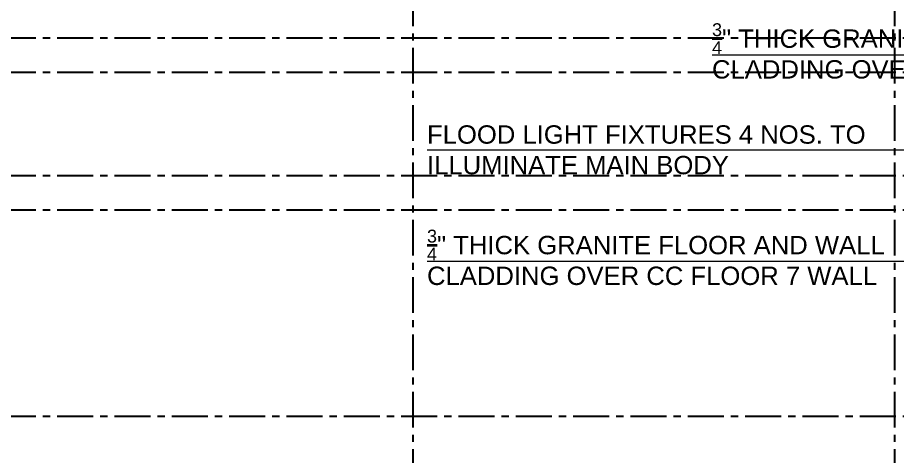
# Model space of a CAD drawing. Header units: inches. Extents: x 50027 to 54188, y -4291 to 1318.
# Drawn here: x 51416.6 to 51570, y -91.8 to -15.3 of the extents above; entities that cross this region are included whole.
import ezdxf

# ---------------------------------------------------------------- set-up
doc = ezdxf.new("R2010")
doc.units = ezdxf.units.IN
doc.linetypes.add('CENTER', pattern=[2, 1.25, -0.25, 0.25, -0.25])
doc.layers.add('05--TEXT-3', color=3, linetype='Continuous', lineweight=35)
doc.layers.add('ROAD CL', color=251, linetype='CENTER')
doc.styles.add('3-16', font='arial.ttf')
doc.styles.add('TIME NEW', font='times.ttf')
doc.dimstyles.new('3-8 LEADER', dxfattribs={"dimscale": 0.4, "dimtxt": 8, "dimasz": 4, "dimexe": 6, "dimexo": 6, "dimgap": 0, "dimtad": 0, "dimdec": 0, "dimzin": 12, "dimdsep": 46, "dimlunit": 4, "dimtxsty": 'TIME NEW', "dimblk": 'DIM AERO', "dimcen": 0, "dimdle": 20, "dimclrd": 1, "dimclre": 9, "dimclrt": 2, "dimadec": 0, "dimazin": 0, "dimtfac": 1, "dimtdec": 0, "dimtofl": 0, "dimtmove": 1, "dimatfit": 3, "dimldrblk": 'DIM AERO', "dimfxl": 1, "dimtvp": 0.75, "dimtolj": 1, "dimtzin": 12, "dimlwd": 18, "dimlwe": 18, "dimarcsym": 1})

# ---------------------------------------------------------------- blocks, each defined once
blk = doc.blocks.new('DIM AERO')
at = {"color": 2}
blk.add_line((0, 0), (-1.414, 0), dxfattribs=at)
at = {"color": 2, "const_width": 0.01}
blk.add_lwpolyline([(-1, -1), (0, 0), (-1, 1)], dxfattribs=at)

msp = doc.modelspace()

# ---------------------------------------------------------------- linework, layer by layer
at = {"layer": 'ROAD CL', "ltscale": 5}
for p, q in [((51485.55147, -186.77439), (51485.55147, 443.1787)), ((51569.55147, -186.77439), (51569.55147, 443.1787)), ((51173.46549, -18.77439), (52445.63744, -18.77439)), ((51173.46549, -24.77439), (52445.63744, -24.77439)), ((51173.46549, -42.77439), (52445.63744, -42.77439)), ((51173.46549, -48.77439), (52445.63744, -48.77439)), ((51173.46549, -84.77439), (52445.63744, -84.77439))]:
    msp.add_line(p, q, dxfattribs=at)

# ---------------------------------------------------------------- texts
at = {"layer": '05--TEXT-3', "char_height": 3.2, "width": 84.3479807, "attachment_point": 4, "style": '3-16'}
for s, insert in [('\\A1;{\\H0.7x;\\S3/4;}" THICK GRANITE FLOOR AND WALL CLADDING OVER CC FLOOR 7 WALL', (51537.67527, -21.09027)), ('\\A1;FLOOD LIGHT FIXTURES 4 NOS. TO ILLUMINATE MAIN BODY', (51487.96348, -38.33839)), ('\\A1;{\\H0.7x;\\S3/4;}" THICK GRANITE FLOOR AND WALL CLADDING OVER CC FLOOR 7 WALL', (51487.96348, -57.09027))]:
    msp.add_mtext(s, dxfattribs=dict(at, insert=insert))

# ---------------------------------------------------------------- leaders
at = {"layer": '05--TEXT-3'}
for points in [[(51709.47596, -49.48065), (51688.18913, -21.79517), (51537.67527, -21.79517)], [(51614.05223, -66.31099), (51592.55488, -38.3517), (51487.96348, -38.3517)], [(51609.74829, -85.48065), (51588.46146, -57.79517), (51487.96348, -57.79517)]]:
    msp.add_leader(points, dimstyle='3-8 LEADER', override={"dimgap": 0, "dimtad": 0}, dxfattribs=at)

doc.saveas('drawing.dxf')
